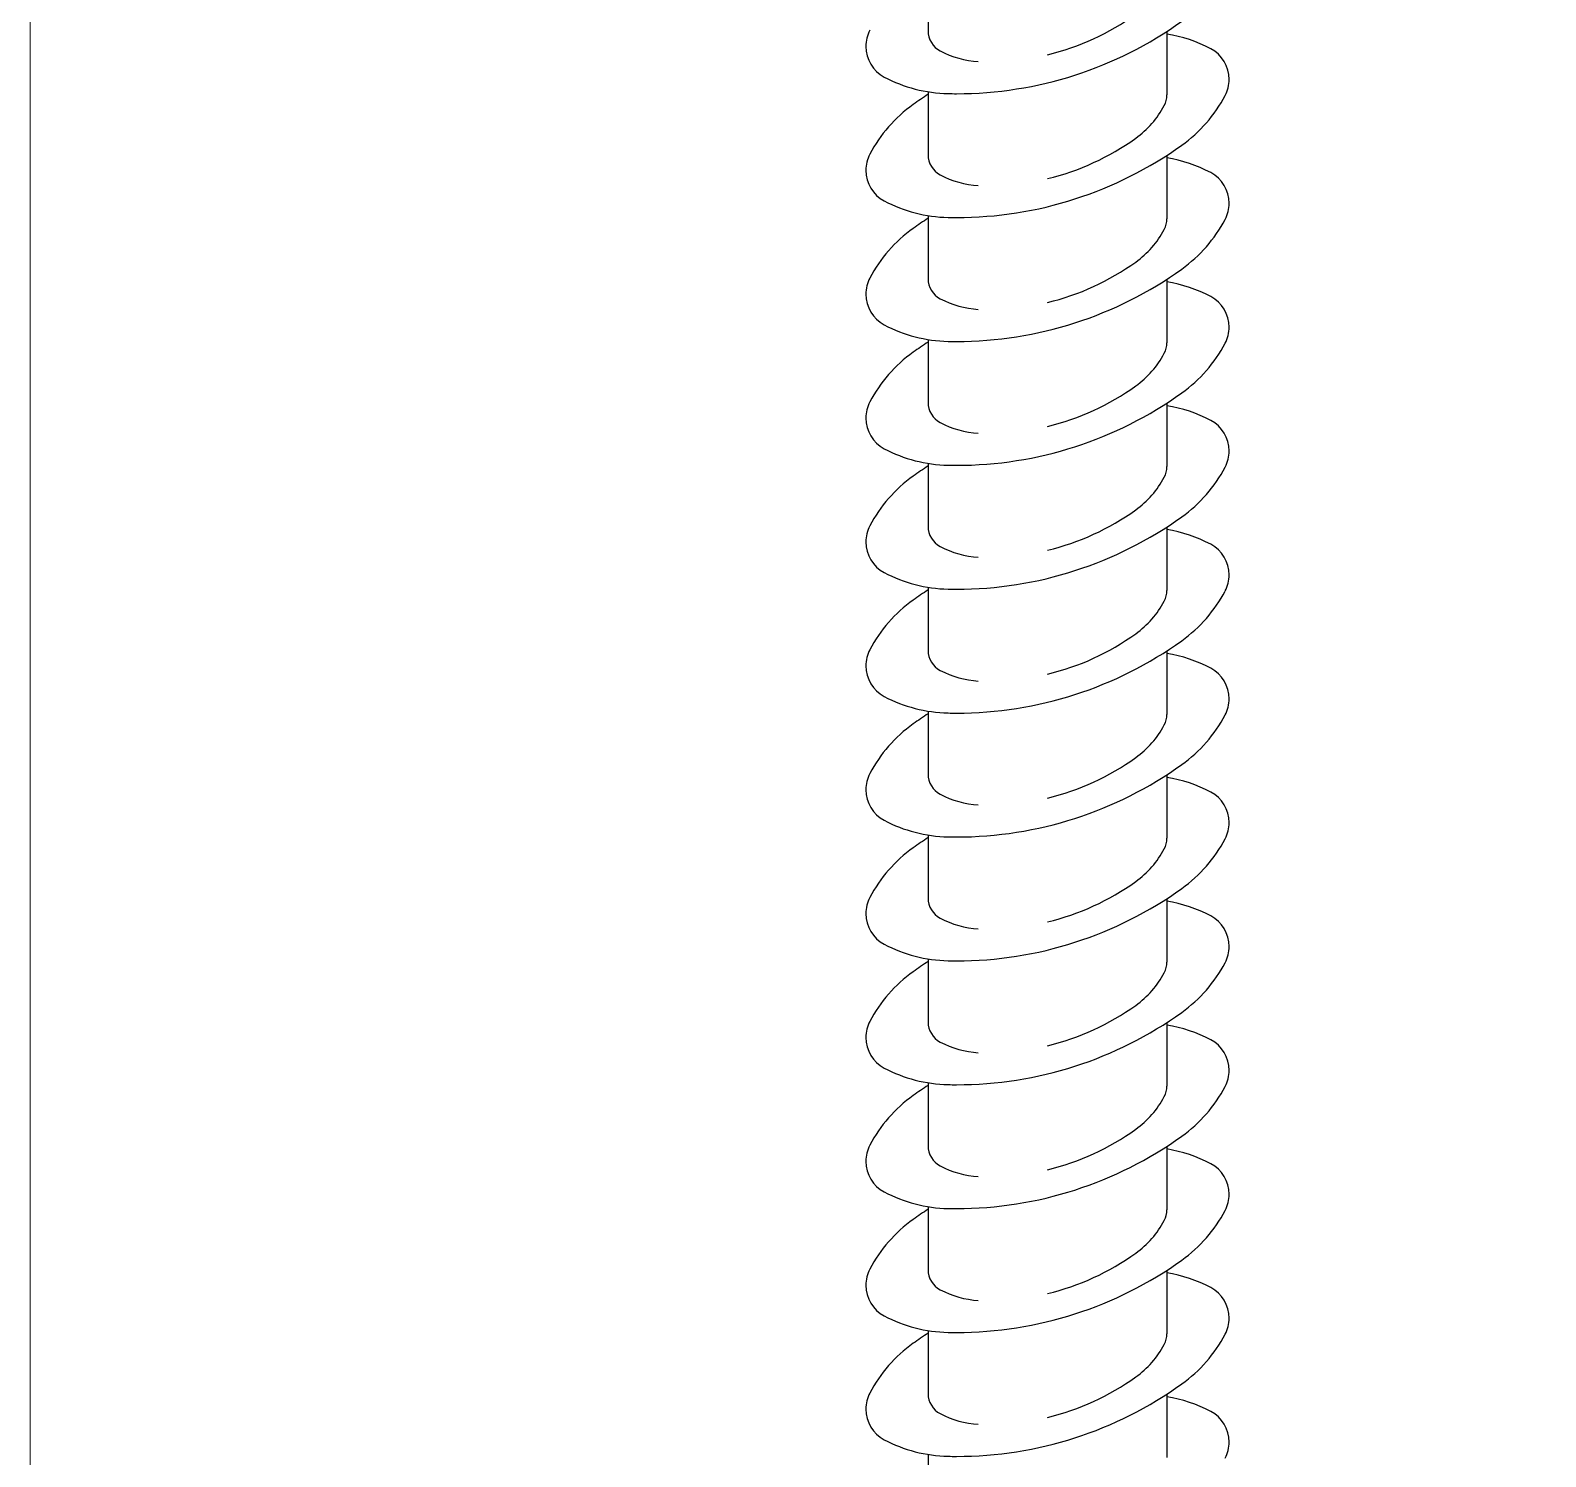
# Model space of a CAD drawing. Header units: inches. Extents: x -1535 to 2339, y 35 to 2700.
# Drawn here: x -1534.6 to -1506.46, y 2169.06 to 2195.54 of the extents above; entities that cross this region are included whole.
import ezdxf

# ---------------------------------------------------------------- set-up
doc = ezdxf.new("R2010")
doc.units = ezdxf.units.IN
doc.header["$MEASUREMENT"] = 0
doc.layers.add('Livello 1', color=7, linetype='Continuous')

msp = doc.modelspace()

# ---------------------------------------------------------------- linework, layer by layer
at = {"layer": 'Livello 1', "lineweight": 0}
msp.add_lwpolyline([(-1534.598, 1999.899), (-1324.598, 1999.899), (-1324.598, 2296.899), (-1534.598, 2296.899), (-1534.598, 1999.899)], dxfattribs=at)
msp.add_lwpolyline([(-1534.598, 1999.899), (-1324.598, 1999.899), (-1324.598, 2296.899), (-1534.598, 2296.899), (-1534.598, 1999.899)], dxfattribs=at)
msp.add_lwpolyline([(-1534.598, 1999.899), (-1324.598, 1999.899), (-1324.598, 2296.899), (-1534.598, 2296.899), (-1534.598, 1999.899)], dxfattribs=at)
msp.add_lwpolyline([(-1534.598, 1999.899), (-1324.598, 1999.899), (-1324.598, 2296.899), (-1534.598, 2296.899), (-1534.598, 1999.899)], dxfattribs=at)
msp.add_lwpolyline([(-1534.598, 1999.899), (-1324.598, 1999.899), (-1324.598, 2296.899), (-1534.598, 2296.899), (-1534.598, 1999.899)], dxfattribs=at)
msp.add_lwpolyline([(-1534.598, 1999.899), (-1324.598, 1999.899), (-1324.598, 2296.899), (-1534.598, 2296.899), (-1534.598, 1999.899)], dxfattribs=at)
msp.add_lwpolyline([(-1534.598, 1999.899), (-1324.598, 1999.899), (-1324.598, 2296.899), (-1534.598, 2296.899), (-1534.598, 1999.899)], dxfattribs=at)
msp.add_lwpolyline([(-1534.598, 1999.899), (-1324.598, 1999.899), (-1324.598, 2296.899), (-1534.598, 2296.899), (-1534.598, 1999.899)], dxfattribs=at)
msp.add_lwpolyline([(-1534.598, 1999.899), (-1324.598, 1999.899), (-1324.598, 2296.899), (-1534.598, 2296.899), (-1534.598, 1999.899)], dxfattribs=at)
msp.add_lwpolyline([(-1534.598, 1999.899), (-1324.598, 1999.899), (-1324.598, 2296.899), (-1534.598, 2296.899), (-1534.598, 1999.899)], dxfattribs=at)
msp.add_lwpolyline([(-1534.598, 1999.899), (-1324.598, 1999.899), (-1324.598, 2296.899), (-1534.598, 2296.899), (-1534.598, 1999.899)], dxfattribs=at)
msp.add_lwpolyline([(-1534.598, 1999.899), (-1324.598, 1999.899), (-1324.598, 2296.899), (-1534.598, 2296.899), (-1534.598, 1999.899)], dxfattribs=at)
msp.add_lwpolyline([(-1534.598, 1999.899), (-1324.598, 1999.899), (-1324.598, 2296.899), (-1534.598, 2296.899), (-1534.598, 1999.899)], dxfattribs=at)
msp.add_lwpolyline([(-1534.598, 1999.899), (-1324.598, 1999.899), (-1324.598, 2296.899), (-1534.598, 2296.899), (-1534.598, 1999.899)], dxfattribs=at)
msp.add_lwpolyline([(-1534.598, 1999.899), (-1324.598, 1999.899), (-1324.598, 2296.899), (-1534.598, 2296.899), (-1534.598, 1999.899)], dxfattribs=at)
msp.add_lwpolyline([(-1534.598, 1999.899), (-1324.598, 1999.899), (-1324.598, 2296.899), (-1534.598, 2296.899), (-1534.598, 1999.899)], dxfattribs=at)
msp.add_lwpolyline([(-1534.598, 1999.899), (-1324.598, 1999.899), (-1324.598, 2296.899), (-1534.598, 2296.899), (-1534.598, 1999.899)], dxfattribs=at)
msp.add_lwpolyline([(-1534.598, 1999.899), (-1324.598, 1999.899), (-1324.598, 2296.899), (-1534.598, 2296.899), (-1534.598, 1999.899)], dxfattribs=at)
msp.add_lwpolyline([(-1534.598, 1999.899), (-1324.598, 1999.899), (-1324.598, 2296.899), (-1534.598, 2296.899), (-1534.598, 1999.899)], dxfattribs=at)
msp.add_lwpolyline([(-1534.598, 1999.899), (-1324.598, 1999.899), (-1324.598, 2296.899), (-1534.598, 2296.899), (-1534.598, 1999.899)], dxfattribs=at)
msp.add_lwpolyline([(-1534.598, 1999.899), (-1324.598, 1999.899), (-1324.598, 2296.899), (-1534.598, 2296.899), (-1534.598, 1999.899)], dxfattribs=at)
msp.add_lwpolyline([(-1534.598, 1999.899), (-1324.598, 1999.899), (-1324.598, 2296.899), (-1534.598, 2296.899), (-1534.598, 1999.899)], dxfattribs=at)
msp.add_lwpolyline([(-1534.598, 1999.899), (-1324.598, 1999.899), (-1324.598, 2296.899), (-1534.598, 2296.899), (-1534.598, 1999.899)], dxfattribs=at)
msp.add_lwpolyline([(-1534.598, 1999.899), (-1324.598, 1999.899), (-1324.598, 2296.899), (-1534.598, 2296.899), (-1534.598, 1999.899)], dxfattribs=at)
msp.add_lwpolyline([(-1534.598, 1999.899), (-1324.598, 1999.899), (-1324.598, 2296.899), (-1534.598, 2296.899), (-1534.598, 1999.899)], dxfattribs=at)
msp.add_lwpolyline([(-1534.598, 1999.899), (-1324.598, 1999.899), (-1324.598, 2296.899), (-1534.598, 2296.899), (-1534.598, 1999.899)], dxfattribs=at)
msp.add_lwpolyline([(-1534.598, 1999.899), (-1324.598, 1999.899), (-1324.598, 2296.899), (-1534.598, 2296.899), (-1534.598, 1999.899)], dxfattribs=at)
msp.add_lwpolyline([(-1534.598, 1999.899), (-1324.598, 1999.899), (-1324.598, 2296.899), (-1534.598, 2296.899), (-1534.598, 1999.899)], dxfattribs=at)
msp.add_lwpolyline([(-1534.598, 1999.899), (-1324.598, 1999.899), (-1324.598, 2296.899), (-1534.598, 2296.899), (-1534.598, 1999.899)], dxfattribs=at)
msp.add_lwpolyline([(-1534.598, 1999.899), (-1324.598, 1999.899), (-1324.598, 2296.899), (-1534.598, 2296.899), (-1534.598, 1999.899)], dxfattribs=at)
msp.add_lwpolyline([(-1534.598, 1999.899), (-1324.598, 1999.899), (-1324.598, 2296.899), (-1534.598, 2296.899), (-1534.598, 1999.899)], dxfattribs=at)
msp.add_lwpolyline([(-1534.598, 1999.899), (-1324.598, 1999.899), (-1324.598, 2296.899), (-1534.598, 2296.899), (-1534.598, 1999.899)], dxfattribs=at)
msp.add_lwpolyline([(-1534.598, 1999.899), (-1324.598, 1999.899), (-1324.598, 2296.899), (-1534.598, 2296.899), (-1534.598, 1999.899)], dxfattribs=at)
msp.add_lwpolyline([(-1534.598, 1999.899), (-1324.598, 1999.899), (-1324.598, 2296.899), (-1534.598, 2296.899), (-1534.598, 1999.899)], dxfattribs=at)
msp.add_lwpolyline([(-1534.598, 1999.899), (-1324.598, 1999.899), (-1324.598, 2296.899), (-1534.598, 2296.899), (-1534.598, 1999.899)], dxfattribs=at)
msp.add_lwpolyline([(-1534.598, 1999.899), (-1324.598, 1999.899), (-1324.598, 2296.899), (-1534.598, 2296.899), (-1534.598, 1999.899)], dxfattribs=at)
msp.add_lwpolyline([(-1534.598, 1999.899), (-1324.598, 1999.899), (-1324.598, 2296.899), (-1534.598, 2296.899), (-1534.598, 1999.899)], dxfattribs=at)
msp.add_lwpolyline([(-1534.598, 1999.899), (-1324.598, 1999.899), (-1324.598, 2296.899), (-1534.598, 2296.899), (-1534.598, 1999.899)], dxfattribs=at)
msp.add_lwpolyline([(-1534.598, 1999.899), (-1324.598, 1999.899), (-1324.598, 2296.899), (-1534.598, 2296.899), (-1534.598, 1999.899)], dxfattribs=at)
msp.add_lwpolyline([(-1534.598, 1999.899), (-1324.598, 1999.899), (-1324.598, 2296.899), (-1534.598, 2296.899), (-1534.598, 1999.899)], dxfattribs=at)
msp.add_lwpolyline([(-1534.598, 1999.899), (-1324.598, 1999.899), (-1324.598, 2296.899), (-1534.598, 2296.899), (-1534.598, 1999.899)], dxfattribs=at)
msp.add_lwpolyline([(-1534.598, 1999.899), (-1324.598, 1999.899), (-1324.598, 2296.899), (-1534.598, 2296.899), (-1534.598, 1999.899)], dxfattribs=at)
msp.add_lwpolyline([(-1534.598, 1999.899), (-1324.598, 1999.899), (-1324.598, 2296.899), (-1534.598, 2296.899), (-1534.598, 1999.899)], dxfattribs=at)
msp.add_lwpolyline([(-1534.598, 1999.899), (-1324.598, 1999.899), (-1324.598, 2296.899), (-1534.598, 2296.899), (-1534.598, 1999.899)], dxfattribs=at)
msp.add_lwpolyline([(-1534.598, 1999.899), (-1324.598, 1999.899), (-1324.598, 2296.899), (-1534.598, 2296.899), (-1534.598, 1999.899)], dxfattribs=at)
msp.add_lwpolyline([(-1534.598, 1999.899), (-1324.598, 1999.899), (-1324.598, 2296.899), (-1534.598, 2296.899), (-1534.598, 1999.899)], dxfattribs=at)
msp.add_lwpolyline([(-1534.598, 1999.899), (-1324.598, 1999.899), (-1324.598, 2296.899), (-1534.598, 2296.899), (-1534.598, 1999.899)], dxfattribs=at)
msp.add_lwpolyline([(-1534.598, 1999.899), (-1324.598, 1999.899), (-1324.598, 2296.899), (-1534.598, 2296.899), (-1534.598, 1999.899)], dxfattribs=at)
msp.add_lwpolyline([(-1534.598, 1999.899), (-1324.598, 1999.899), (-1324.598, 2296.899), (-1534.598, 2296.899), (-1534.598, 1999.899)], dxfattribs=at)
msp.add_lwpolyline([(-1534.598, 1999.899), (-1324.598, 1999.899), (-1324.598, 2296.899), (-1534.598, 2296.899), (-1534.598, 1999.899)], dxfattribs=at)
msp.add_lwpolyline([(-1534.598, 1999.899), (-1324.598, 1999.899), (-1324.598, 2296.899), (-1534.598, 2296.899), (-1534.598, 1999.899)], dxfattribs=at)
msp.add_lwpolyline([(-1534.598, 1999.899), (-1324.598, 1999.899), (-1324.598, 2296.899), (-1534.598, 2296.899), (-1534.598, 1999.899)], dxfattribs=at)
msp.add_lwpolyline([(-1534.598, 1999.899), (-1324.598, 1999.899), (-1324.598, 2296.899), (-1534.598, 2296.899), (-1534.598, 1999.899)], dxfattribs=at)
msp.add_lwpolyline([(-1534.598, 1999.899), (-1324.598, 1999.899), (-1324.598, 2296.899), (-1534.598, 2296.899), (-1534.598, 1999.899)], dxfattribs=at)
msp.add_lwpolyline([(-1534.598, 1999.899), (-1324.598, 1999.899), (-1324.598, 2296.899), (-1534.598, 2296.899), (-1534.598, 1999.899)], dxfattribs=at)
msp.add_lwpolyline([(-1534.598, 1999.899), (-1324.598, 1999.899), (-1324.598, 2296.899), (-1534.598, 2296.899), (-1534.598, 1999.899)], dxfattribs=at)
msp.add_lwpolyline([(-1534.598, 1999.899), (-1324.598, 1999.899), (-1324.598, 2296.899), (-1534.598, 2296.899), (-1534.598, 1999.899)], dxfattribs=at)
msp.add_lwpolyline([(-1534.598, 1999.899), (-1324.598, 1999.899), (-1324.598, 2296.899), (-1534.598, 2296.899), (-1534.598, 1999.899)], dxfattribs=at)
msp.add_lwpolyline([(-1534.598, 1999.899), (-1324.598, 1999.899), (-1324.598, 2296.899), (-1534.598, 2296.899), (-1534.598, 1999.899)], dxfattribs=at)
msp.add_lwpolyline([(-1534.598, 1999.899), (-1324.598, 1999.899), (-1324.598, 2296.899), (-1534.598, 2296.899), (-1534.598, 1999.899)], dxfattribs=at)
msp.add_lwpolyline([(-1534.598, 1999.899), (-1324.598, 1999.899), (-1324.598, 2296.899), (-1534.598, 2296.899), (-1534.598, 1999.899)], dxfattribs=at)
msp.add_lwpolyline([(-1534.598, 1999.899), (-1324.598, 1999.899), (-1324.598, 2296.899), (-1534.598, 2296.899), (-1534.598, 1999.899)], dxfattribs=at)
msp.add_lwpolyline([(-1534.598, 1999.899), (-1324.598, 1999.899), (-1324.598, 2296.899), (-1534.598, 2296.899), (-1534.598, 1999.899)], dxfattribs=at)
msp.add_lwpolyline([(-1534.598, 1999.899), (-1324.598, 1999.899), (-1324.598, 2296.899), (-1534.598, 2296.899), (-1534.598, 1999.899)], dxfattribs=at)
msp.add_lwpolyline([(-1534.598, 1999.899), (-1324.598, 1999.899), (-1324.598, 2296.899), (-1534.598, 2296.899), (-1534.598, 1999.899)], dxfattribs=at)
msp.add_lwpolyline([(-1534.598, 1999.899), (-1324.598, 1999.899), (-1324.598, 2296.899), (-1534.598, 2296.899), (-1534.598, 1999.899)], dxfattribs=at)
at = {"layer": 'Livello 1', "color": 7, "lineweight": 25, "true_color": 0xffffff}
for points in [[(-1517.93, 2196.697), (-1517.93, 2195.528)], [(-1513.497, 2195.516), (-1513.497, 2194.338)], [(-1517.93, 2194.397), (-1517.93, 2193.228)], [(-1513.497, 2193.216), (-1513.497, 2192.037)], [(-1517.93, 2192.097), (-1517.93, 2190.928)], [(-1513.497, 2190.916), (-1513.497, 2189.738)], [(-1517.93, 2189.797), (-1517.93, 2188.628)], [(-1513.497, 2188.616), (-1513.497, 2187.437)], [(-1517.93, 2187.497), (-1517.93, 2186.328)], [(-1513.497, 2186.316), (-1513.497, 2185.137)], [(-1517.93, 2185.197), (-1517.93, 2184.028)], [(-1513.497, 2184.016), (-1513.497, 2182.837)], [(-1517.93, 2182.897), (-1517.93, 2181.727)], [(-1513.497, 2181.716), (-1513.497, 2180.537)], [(-1517.93, 2180.597), (-1517.93, 2179.427)], [(-1513.497, 2179.416), (-1513.497, 2178.238)], [(-1517.93, 2178.297), (-1517.93, 2177.127)], [(-1513.497, 2177.116), (-1513.497, 2175.937)], [(-1517.93, 2175.997), (-1517.93, 2174.827)], [(-1513.497, 2174.816), (-1513.497, 2173.637)], [(-1517.93, 2173.697), (-1517.93, 2172.527)], [(-1513.497, 2172.515), (-1513.497, 2171.338)], [(-1517.93, 2171.397), (-1517.93, 2170.227)], [(-1513.497, 2170.216), (-1513.497, 2169.037)], [(-1517.93, 2169.097), (-1517.93, 2167.927)]]:
    msp.add_lwpolyline(points, dxfattribs=at)
for points in [[(-1515.714, 2195.084), (-1515.124, 2195.226), (-1514.568, 2195.482), (-1514.075, 2195.835)], [(-1517.93, 2195.528), (-1517.93, 2195.371), (-1517.843, 2195.227), (-1517.704, 2195.154)], [(-1512.684, 2195.195), (-1512.939, 2195.33), (-1513.213, 2195.422), (-1513.497, 2195.468)], [(-1517.705, 2195.154), (-1517.486, 2195.039), (-1517.245, 2194.971), (-1516.998, 2194.956)], [(-1518.744, 2194.67), (-1518.378, 2194.477), (-1517.972, 2194.372), (-1517.559, 2194.363)], [(-1518.208, 2194.16), (-1518.544, 2193.918), (-1518.819, 2193.603), (-1519.012, 2193.238)], [(-1517.93, 2194.349), (-1518.024, 2194.288), (-1518.116, 2194.225), (-1518.207, 2194.16)], [(-1514.075, 2193.535), (-1513.854, 2193.693), (-1513.673, 2193.901), (-1513.546, 2194.141)], [(-1513.546, 2194.141), (-1513.514, 2194.201), (-1513.497, 2194.269), (-1513.497, 2194.338)], [(-1513.22, 2193.405), (-1512.884, 2193.646), (-1512.609, 2193.962), (-1512.416, 2194.327)], [(-1515.714, 2192.784), (-1515.124, 2192.926), (-1514.568, 2193.182), (-1514.075, 2193.535)], [(-1517.93, 2193.227), (-1517.93, 2193.071), (-1517.843, 2192.927), (-1517.704, 2192.854)], [(-1512.684, 2192.895), (-1512.939, 2193.029), (-1513.213, 2193.122), (-1513.497, 2193.168)], [(-1517.705, 2192.854), (-1517.486, 2192.739), (-1517.245, 2192.671), (-1516.998, 2192.656)], [(-1518.744, 2192.37), (-1518.378, 2192.177), (-1517.972, 2192.072), (-1517.559, 2192.063)], [(-1518.208, 2191.86), (-1518.544, 2191.619), (-1518.819, 2191.303), (-1519.012, 2190.938)], [(-1517.93, 2192.049), (-1518.024, 2191.988), (-1518.116, 2191.925), (-1518.207, 2191.86)], [(-1513.546, 2191.841), (-1513.514, 2191.901), (-1513.497, 2191.969), (-1513.497, 2192.038)], [(-1513.22, 2191.106), (-1512.884, 2191.346), (-1512.609, 2191.662), (-1512.416, 2192.027)], [(-1514.075, 2191.235), (-1513.854, 2191.393), (-1513.673, 2191.6), (-1513.546, 2191.841)], [(-1515.714, 2190.484), (-1515.124, 2190.627), (-1514.568, 2190.882), (-1514.075, 2191.235)], [(-1517.93, 2190.928), (-1517.93, 2190.771), (-1517.843, 2190.627), (-1517.704, 2190.554)], [(-1512.684, 2190.595), (-1512.939, 2190.729), (-1513.213, 2190.821), (-1513.497, 2190.868)], [(-1517.705, 2190.554), (-1517.486, 2190.439), (-1517.245, 2190.371), (-1516.998, 2190.356)], [(-1518.744, 2190.07), (-1518.378, 2189.877), (-1517.972, 2189.772), (-1517.559, 2189.763)], [(-1517.93, 2189.749), (-1518.024, 2189.688), (-1518.116, 2189.625), (-1518.207, 2189.56)], [(-1513.546, 2189.541), (-1513.514, 2189.601), (-1513.497, 2189.669), (-1513.497, 2189.738)], [(-1513.22, 2188.806), (-1512.884, 2189.046), (-1512.609, 2189.362), (-1512.416, 2189.727)], [(-1518.208, 2189.56), (-1518.544, 2189.319), (-1518.819, 2189.003), (-1519.012, 2188.638)], [(-1514.075, 2188.934), (-1513.854, 2189.093), (-1513.673, 2189.3), (-1513.546, 2189.541)], [(-1515.714, 2188.184), (-1515.124, 2188.327), (-1514.568, 2188.582), (-1514.075, 2188.934)], [(-1517.93, 2188.628), (-1517.93, 2188.471), (-1517.843, 2188.328), (-1517.704, 2188.255)], [(-1512.684, 2188.295), (-1512.939, 2188.429), (-1513.213, 2188.522), (-1513.497, 2188.568)], [(-1517.705, 2188.255), (-1517.486, 2188.138), (-1517.245, 2188.071), (-1516.998, 2188.056)], [(-1518.744, 2187.77), (-1518.378, 2187.577), (-1517.972, 2187.472), (-1517.559, 2187.463)], [(-1517.93, 2187.449), (-1518.024, 2187.388), (-1518.116, 2187.325), (-1518.207, 2187.259)], [(-1513.546, 2187.241), (-1513.514, 2187.301), (-1513.497, 2187.369), (-1513.497, 2187.438)], [(-1513.22, 2186.505), (-1512.884, 2186.746), (-1512.609, 2187.062), (-1512.416, 2187.428)], [(-1518.208, 2187.26), (-1518.544, 2187.019), (-1518.819, 2186.703), (-1519.012, 2186.337)], [(-1514.075, 2186.634), (-1513.854, 2186.793), (-1513.673, 2187), (-1513.546, 2187.241)], [(-1515.714, 2185.884), (-1515.124, 2186.027), (-1514.568, 2186.282), (-1514.075, 2186.634)], [(-1517.93, 2186.328), (-1517.93, 2186.171), (-1517.843, 2186.027), (-1517.704, 2185.954)], [(-1512.684, 2185.995), (-1512.939, 2186.129), (-1513.213, 2186.222), (-1513.497, 2186.268)], [(-1517.705, 2185.954), (-1517.486, 2185.839), (-1517.245, 2185.771), (-1516.998, 2185.755)], [(-1518.744, 2185.47), (-1518.378, 2185.277), (-1517.972, 2185.172), (-1517.559, 2185.163)], [(-1517.93, 2185.149), (-1518.024, 2185.088), (-1518.116, 2185.025), (-1518.207, 2184.959)], [(-1513.546, 2184.94), (-1513.514, 2185.001), (-1513.497, 2185.069), (-1513.497, 2185.137)], [(-1513.22, 2184.205), (-1512.884, 2184.446), (-1512.609, 2184.762), (-1512.416, 2185.127)], [(-1518.208, 2184.959), (-1518.544, 2184.719), (-1518.819, 2184.403), (-1519.012, 2184.037)], [(-1514.075, 2184.334), (-1513.854, 2184.493), (-1513.673, 2184.7), (-1513.546, 2184.94)], [(-1515.714, 2183.584), (-1515.124, 2183.726), (-1514.568, 2183.981), (-1514.075, 2184.334)], [(-1517.93, 2184.027), (-1517.93, 2183.871), (-1517.843, 2183.727), (-1517.704, 2183.654)], [(-1512.684, 2183.695), (-1512.939, 2183.829), (-1513.213, 2183.921), (-1513.497, 2183.968)], [(-1517.705, 2183.654), (-1517.486, 2183.539), (-1517.245, 2183.471), (-1516.998, 2183.456)], [(-1518.744, 2183.17), (-1518.378, 2182.977), (-1517.972, 2182.872), (-1517.559, 2182.863)], [(-1517.93, 2182.849), (-1518.024, 2182.788), (-1518.116, 2182.725), (-1518.207, 2182.659)], [(-1518.208, 2182.659), (-1518.544, 2182.419), (-1518.819, 2182.103), (-1519.012, 2181.737)], [(-1514.075, 2182.034), (-1513.854, 2182.193), (-1513.673, 2182.4), (-1513.546, 2182.64)], [(-1513.546, 2182.64), (-1513.514, 2182.701), (-1513.497, 2182.769), (-1513.497, 2182.837)], [(-1513.22, 2181.905), (-1512.884, 2182.146), (-1512.609, 2182.462), (-1512.416, 2182.827)], [(-1515.714, 2181.284), (-1515.124, 2181.427), (-1514.568, 2181.681), (-1514.075, 2182.034)], [(-1517.93, 2181.727), (-1517.93, 2181.571), (-1517.843, 2181.427), (-1517.704, 2181.354)], [(-1512.684, 2181.395), (-1512.939, 2181.53), (-1513.213, 2181.621), (-1513.497, 2181.668)], [(-1517.705, 2181.354), (-1517.486, 2181.238), (-1517.245, 2181.171), (-1516.998, 2181.155)], [(-1518.744, 2180.87), (-1518.378, 2180.677), (-1517.972, 2180.572), (-1517.559, 2180.563)], [(-1518.208, 2180.359), (-1518.544, 2180.119), (-1518.819, 2179.803), (-1519.012, 2179.437)], [(-1517.93, 2180.549), (-1518.024, 2180.488), (-1518.116, 2180.425), (-1518.207, 2180.359)], [(-1514.075, 2179.734), (-1513.854, 2179.893), (-1513.673, 2180.1), (-1513.546, 2180.341)], [(-1513.546, 2180.34), (-1513.514, 2180.401), (-1513.497, 2180.469), (-1513.497, 2180.537)], [(-1513.22, 2179.605), (-1512.884, 2179.846), (-1512.609, 2180.162), (-1512.416, 2180.527)], [(-1515.714, 2178.984), (-1515.124, 2179.126), (-1514.568, 2179.381), (-1514.075, 2179.734)], [(-1517.93, 2179.427), (-1517.93, 2179.271), (-1517.843, 2179.127), (-1517.704, 2179.054)], [(-1512.684, 2179.095), (-1512.939, 2179.229), (-1513.213, 2179.321), (-1513.497, 2179.368)], [(-1517.705, 2179.054), (-1517.486, 2178.939), (-1517.245, 2178.871), (-1516.998, 2178.855)], [(-1518.744, 2178.57), (-1518.378, 2178.377), (-1517.972, 2178.272), (-1517.559, 2178.263)], [(-1518.208, 2178.059), (-1518.544, 2177.819), (-1518.819, 2177.503), (-1519.012, 2177.137)], [(-1517.93, 2178.249), (-1518.024, 2178.188), (-1518.116, 2178.125), (-1518.207, 2178.059)], [(-1513.546, 2178.04), (-1513.514, 2178.101), (-1513.497, 2178.169), (-1513.497, 2178.237)], [(-1513.22, 2177.305), (-1512.884, 2177.546), (-1512.609, 2177.862), (-1512.416, 2178.227)], [(-1514.075, 2177.435), (-1513.854, 2177.593), (-1513.673, 2177.8), (-1513.546, 2178.04)], [(-1515.714, 2176.684), (-1515.124, 2176.826), (-1514.568, 2177.081), (-1514.075, 2177.435)], [(-1517.93, 2177.127), (-1517.93, 2176.971), (-1517.843, 2176.827), (-1517.704, 2176.754)], [(-1512.684, 2176.795), (-1512.939, 2176.929), (-1513.213, 2177.021), (-1513.497, 2177.067)], [(-1517.705, 2176.754), (-1517.486, 2176.639), (-1517.245, 2176.571), (-1516.998, 2176.555)], [(-1518.744, 2176.27), (-1518.378, 2176.077), (-1517.972, 2175.972), (-1517.559, 2175.963)], [(-1517.93, 2175.949), (-1518.024, 2175.888), (-1518.116, 2175.825), (-1518.207, 2175.76)], [(-1513.546, 2175.74), (-1513.514, 2175.801), (-1513.497, 2175.869), (-1513.497, 2175.937)], [(-1513.22, 2175.005), (-1512.884, 2175.246), (-1512.609, 2175.562), (-1512.416, 2175.927)], [(-1518.208, 2175.76), (-1518.544, 2175.519), (-1518.819, 2175.203), (-1519.012, 2174.838)], [(-1514.075, 2175.135), (-1513.854, 2175.293), (-1513.673, 2175.5), (-1513.546, 2175.74)], [(-1515.714, 2174.384), (-1515.124, 2174.526), (-1514.568, 2174.781), (-1514.075, 2175.135)], [(-1517.93, 2174.827), (-1517.93, 2174.671), (-1517.843, 2174.527), (-1517.704, 2174.454)], [(-1512.684, 2174.495), (-1512.939, 2174.629), (-1513.213, 2174.721), (-1513.497, 2174.768)], [(-1517.705, 2174.454), (-1517.486, 2174.339), (-1517.245, 2174.271), (-1516.998, 2174.255)], [(-1518.744, 2173.97), (-1518.378, 2173.777), (-1517.972, 2173.672), (-1517.559, 2173.663)], [(-1517.93, 2173.649), (-1518.024, 2173.588), (-1518.116, 2173.525), (-1518.207, 2173.46)], [(-1513.546, 2173.44), (-1513.514, 2173.501), (-1513.497, 2173.569), (-1513.497, 2173.637)], [(-1513.22, 2172.705), (-1512.884, 2172.946), (-1512.609, 2173.262), (-1512.416, 2173.627)], [(-1518.208, 2173.46), (-1518.544, 2173.219), (-1518.819, 2172.903), (-1519.012, 2172.538)], [(-1514.075, 2172.834), (-1513.854, 2172.993), (-1513.673, 2173.2), (-1513.546, 2173.44)], [(-1515.714, 2172.084), (-1515.124, 2172.226), (-1514.568, 2172.481), (-1514.075, 2172.834)], [(-1517.93, 2172.527), (-1517.93, 2172.371), (-1517.843, 2172.227), (-1517.704, 2172.154)], [(-1512.684, 2172.195), (-1512.939, 2172.329), (-1513.213, 2172.421), (-1513.497, 2172.468)], [(-1517.705, 2172.154), (-1517.486, 2172.039), (-1517.245, 2171.971), (-1516.998, 2171.956)], [(-1518.744, 2171.67), (-1518.378, 2171.477), (-1517.972, 2171.372), (-1517.559, 2171.363)], [(-1517.93, 2171.349), (-1518.024, 2171.288), (-1518.116, 2171.224), (-1518.207, 2171.16)], [(-1513.546, 2171.14), (-1513.514, 2171.201), (-1513.497, 2171.269), (-1513.497, 2171.337)], [(-1513.22, 2170.405), (-1512.884, 2170.646), (-1512.609, 2170.962), (-1512.416, 2171.327)], [(-1518.208, 2171.16), (-1518.544, 2170.919), (-1518.819, 2170.603), (-1519.012, 2170.237)], [(-1514.075, 2170.535), (-1513.854, 2170.692), (-1513.673, 2170.9), (-1513.546, 2171.14)], [(-1515.714, 2169.784), (-1515.124, 2169.926), (-1514.568, 2170.181), (-1514.075, 2170.535)], [(-1517.93, 2170.227), (-1517.93, 2170.071), (-1517.843, 2169.927), (-1517.704, 2169.854)], [(-1512.684, 2169.894), (-1512.939, 2170.029), (-1513.213, 2170.121), (-1513.497, 2170.167)], [(-1517.705, 2169.854), (-1517.486, 2169.739), (-1517.245, 2169.671), (-1516.998, 2169.656)], [(-1518.744, 2169.37), (-1518.378, 2169.177), (-1517.972, 2169.072), (-1517.559, 2169.063)]]:
    msp.add_open_spline(points, degree=3, dxfattribs=at)
for points in [[(-1519.012, 2195.538), (-1519.061, 2195.445), (-1519.086, 2195.342), (-1519.086, 2195.238), (-1519.086, 2195), (-1518.954, 2194.781), (-1518.743, 2194.67)], [(-1517.559, 2194.363), (-1517.507, 2194.362), (-1517.455, 2194.361), (-1517.403, 2194.361), (-1515.902, 2194.361), (-1514.439, 2194.831), (-1513.22, 2195.706)], [(-1512.416, 2194.327), (-1512.367, 2194.42), (-1512.341, 2194.522), (-1512.341, 2194.627), (-1512.341, 2194.865), (-1512.473, 2195.084), (-1512.684, 2195.195)], [(-1517.559, 2192.063), (-1517.507, 2192.062), (-1517.455, 2192.062), (-1517.403, 2192.062), (-1515.902, 2192.062), (-1514.439, 2192.532), (-1513.22, 2193.406)], [(-1519.012, 2193.238), (-1519.061, 2193.145), (-1519.086, 2193.043), (-1519.086, 2192.938), (-1519.086, 2192.7), (-1518.954, 2192.481), (-1518.743, 2192.371)], [(-1512.416, 2192.027), (-1512.367, 2192.12), (-1512.341, 2192.223), (-1512.341, 2192.327), (-1512.341, 2192.565), (-1512.473, 2192.784), (-1512.684, 2192.895)], [(-1517.559, 2189.763), (-1517.507, 2189.762), (-1517.455, 2189.761), (-1517.403, 2189.761), (-1515.902, 2189.761), (-1514.439, 2190.231), (-1513.22, 2191.105)], [(-1519.012, 2190.937), (-1519.061, 2190.845), (-1519.086, 2190.742), (-1519.086, 2190.638), (-1519.086, 2190.4), (-1518.954, 2190.181), (-1518.743, 2190.07)], [(-1512.416, 2189.727), (-1512.367, 2189.82), (-1512.341, 2189.922), (-1512.341, 2190.027), (-1512.341, 2190.265), (-1512.473, 2190.484), (-1512.684, 2190.595)], [(-1517.559, 2187.463), (-1517.507, 2187.462), (-1517.455, 2187.461), (-1517.403, 2187.461), (-1515.902, 2187.461), (-1514.439, 2187.932), (-1513.22, 2188.805)], [(-1519.012, 2188.637), (-1519.061, 2188.545), (-1519.086, 2188.442), (-1519.086, 2188.338), (-1519.086, 2188.1), (-1518.954, 2187.881), (-1518.743, 2187.77)], [(-1512.416, 2187.428), (-1512.367, 2187.52), (-1512.341, 2187.623), (-1512.341, 2187.727), (-1512.341, 2187.965), (-1512.473, 2188.184), (-1512.684, 2188.295)], [(-1517.559, 2185.163), (-1517.507, 2185.162), (-1517.455, 2185.161), (-1517.403, 2185.161), (-1515.902, 2185.161), (-1514.439, 2185.631), (-1513.22, 2186.506)], [(-1519.012, 2186.338), (-1519.061, 2186.245), (-1519.086, 2186.142), (-1519.086, 2186.038), (-1519.086, 2185.8), (-1518.954, 2185.58), (-1518.743, 2185.47)], [(-1512.416, 2185.128), (-1512.367, 2185.22), (-1512.341, 2185.322), (-1512.341, 2185.427), (-1512.341, 2185.665), (-1512.473, 2185.884), (-1512.684, 2185.995)], [(-1519.012, 2184.037), (-1519.061, 2183.945), (-1519.086, 2183.842), (-1519.086, 2183.738), (-1519.086, 2183.5), (-1518.954, 2183.28), (-1518.743, 2183.17)], [(-1517.559, 2182.863), (-1517.507, 2182.862), (-1517.455, 2182.861), (-1517.403, 2182.861), (-1515.902, 2182.861), (-1514.439, 2183.331), (-1513.22, 2184.205)], [(-1512.416, 2182.827), (-1512.367, 2182.92), (-1512.341, 2183.022), (-1512.341, 2183.127), (-1512.341, 2183.365), (-1512.473, 2183.584), (-1512.684, 2183.695)], [(-1519.012, 2181.737), (-1519.061, 2181.645), (-1519.086, 2181.542), (-1519.086, 2181.438), (-1519.086, 2181.2), (-1518.954, 2180.981), (-1518.743, 2180.87)], [(-1517.559, 2180.563), (-1517.507, 2180.562), (-1517.455, 2180.561), (-1517.403, 2180.561), (-1515.902, 2180.561), (-1514.439, 2181.031), (-1513.22, 2181.905)], [(-1512.416, 2180.528), (-1512.367, 2180.62), (-1512.341, 2180.723), (-1512.341, 2180.827), (-1512.341, 2181.065), (-1512.473, 2181.284), (-1512.684, 2181.395)], [(-1517.559, 2178.263), (-1517.507, 2178.262), (-1517.455, 2178.261), (-1517.403, 2178.261), (-1515.902, 2178.261), (-1514.439, 2178.731), (-1513.22, 2179.605)], [(-1519.012, 2179.437), (-1519.061, 2179.345), (-1519.086, 2179.242), (-1519.086, 2179.138), (-1519.086, 2178.899), (-1518.954, 2178.681), (-1518.743, 2178.57)], [(-1512.416, 2178.227), (-1512.367, 2178.32), (-1512.341, 2178.423), (-1512.341, 2178.527), (-1512.341, 2178.765), (-1512.473, 2178.984), (-1512.684, 2179.095)], [(-1517.559, 2175.963), (-1517.507, 2175.962), (-1517.455, 2175.961), (-1517.403, 2175.961), (-1515.902, 2175.961), (-1514.439, 2176.431), (-1513.22, 2177.305)], [(-1519.012, 2177.137), (-1519.061, 2177.045), (-1519.086, 2176.942), (-1519.086, 2176.838), (-1519.086, 2176.599), (-1518.954, 2176.381), (-1518.743, 2176.27)], [(-1512.416, 2175.927), (-1512.367, 2176.02), (-1512.341, 2176.123), (-1512.341, 2176.227), (-1512.341, 2176.465), (-1512.473, 2176.684), (-1512.684, 2176.795)], [(-1517.559, 2173.663), (-1517.507, 2173.662), (-1517.455, 2173.662), (-1517.403, 2173.662), (-1515.902, 2173.662), (-1514.439, 2174.132), (-1513.22, 2175.005)], [(-1519.012, 2174.838), (-1519.061, 2174.745), (-1519.086, 2174.642), (-1519.086, 2174.538), (-1519.086, 2174.3), (-1518.954, 2174.081), (-1518.743, 2173.97)], [(-1512.416, 2173.627), (-1512.367, 2173.72), (-1512.341, 2173.823), (-1512.341, 2173.927), (-1512.341, 2174.165), (-1512.473, 2174.384), (-1512.684, 2174.494)], [(-1519.012, 2172.537), (-1519.061, 2172.445), (-1519.086, 2172.342), (-1519.086, 2172.238), (-1519.086, 2171.999), (-1518.954, 2171.781), (-1518.743, 2171.67)], [(-1517.559, 2171.363), (-1517.507, 2171.361), (-1517.455, 2171.361), (-1517.403, 2171.361), (-1515.902, 2171.361), (-1514.439, 2171.831), (-1513.22, 2172.705)], [(-1512.416, 2171.327), (-1512.367, 2171.42), (-1512.341, 2171.523), (-1512.341, 2171.627), (-1512.341, 2171.865), (-1512.473, 2172.084), (-1512.684, 2172.195)], [(-1519.012, 2170.237), (-1519.061, 2170.145), (-1519.086, 2170.042), (-1519.086, 2169.938), (-1519.086, 2169.699), (-1518.954, 2169.481), (-1518.743, 2169.37)], [(-1517.559, 2169.063), (-1517.507, 2169.062), (-1517.455, 2169.061), (-1517.403, 2169.061), (-1515.902, 2169.061), (-1514.439, 2169.531), (-1513.22, 2170.405)], [(-1512.416, 2169.027), (-1512.367, 2169.12), (-1512.341, 2169.223), (-1512.341, 2169.327), (-1512.341, 2169.565), (-1512.473, 2169.784), (-1512.684, 2169.894)]]:
    msp.add_open_spline(points, degree=3, knots=[0, 0, 0, 0, 1, 1, 1, 2, 2, 2, 2], dxfattribs=at)

doc.saveas('drawing.dxf')
